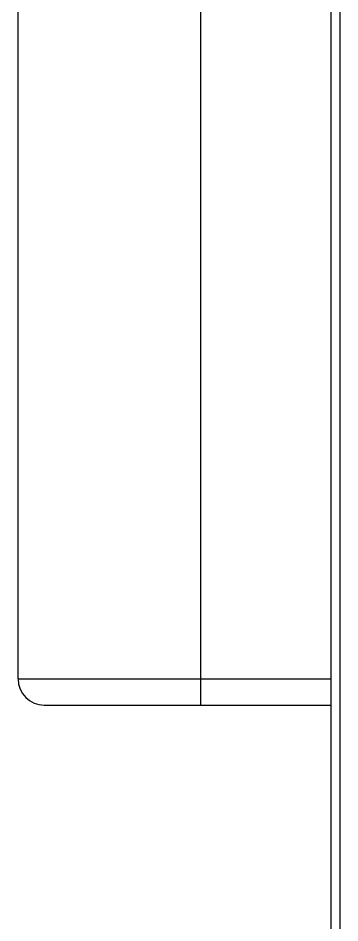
# Model space of a CAD drawing. Header units: millimetres. Extents: x 1236 to 1656, y -100 to 494.
# Drawn here: x 1547.56 to 1550.03, y 90.26 to 97.2 of the extents above; entities that cross this region are included whole.
import ezdxf

# ---------------------------------------------------------------- set-up
doc = ezdxf.new("R2010")
doc.units = ezdxf.units.MM
doc.header["$LTSCALE"] = 0.1

msp = doc.modelspace()

# ---------------------------------------------------------------- linework, layer by layer
for p, q in [((1550.0334, 110.2982), (1550.0334, 73.8815)), ((1549.9625, 110.2696), (1549.9625, 73.8794)), ((1548.9625, 97.9894), (1548.9625, 91.9296)), ((1547.5625, 92.1296), (1547.5625, 97.7894)), ((1547.5625, 92.1296), (1549.9625, 92.1296)), ((1547.7625, 91.9296), (1549.9625, 91.9296))]:
    msp.add_line(p, q)
msp.add_arc((1547.7625, 92.1296), 0.2, 180, 270)

doc.saveas('drawing.dxf')
